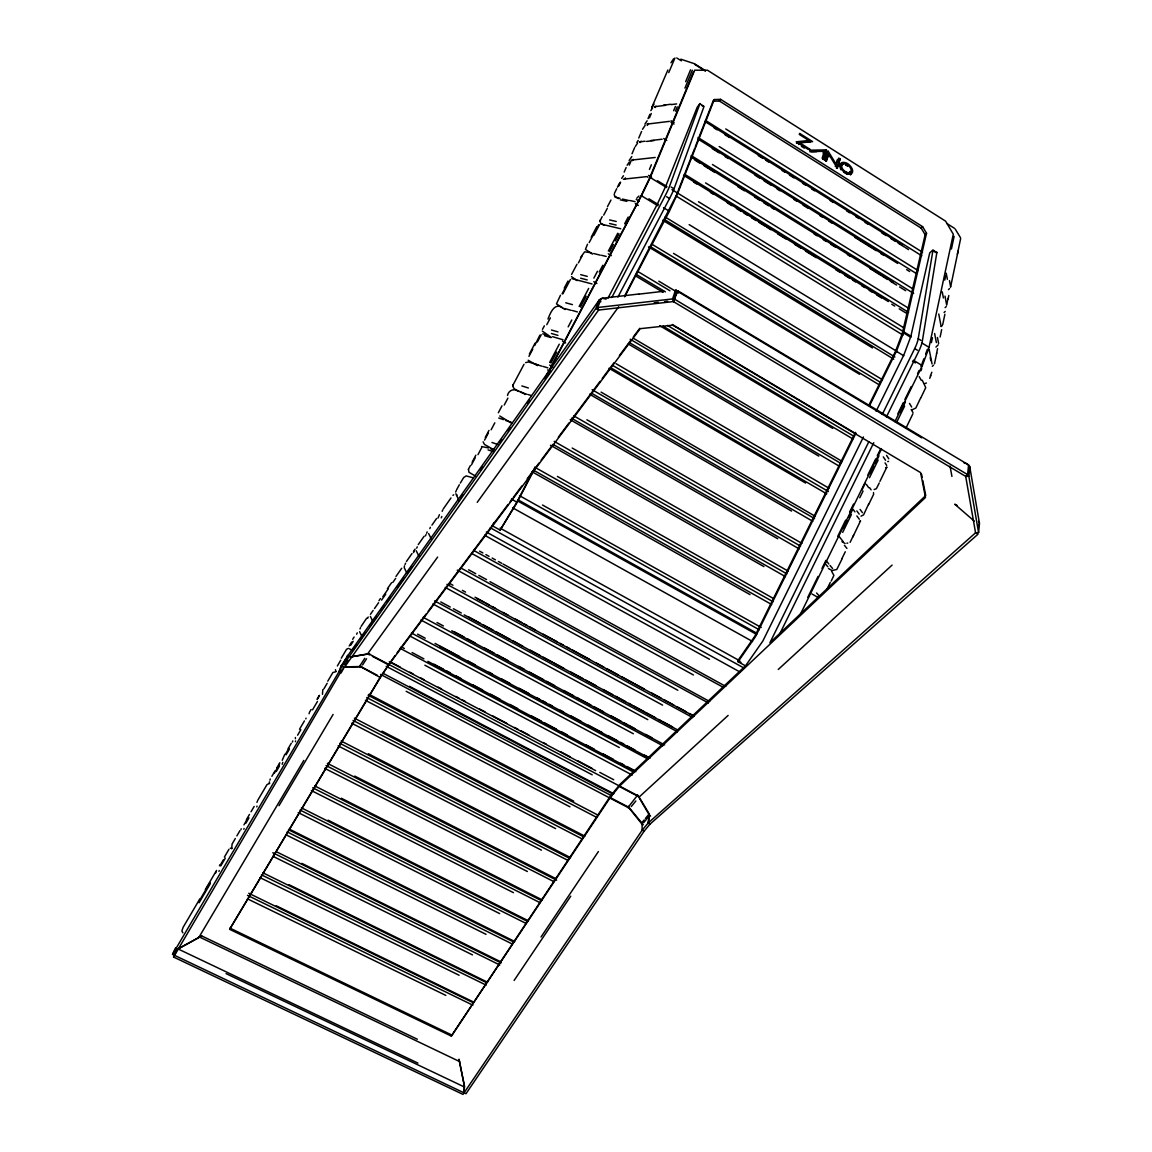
<?xml version="1.0" encoding="UTF-8"?>
<svg xmlns="http://www.w3.org/2000/svg" width="1152" height="1152" viewBox="0 0 1152 1152"><rect width="100%" height="100%" fill="white"/><g stroke="black" fill="none" stroke-linecap="round" stroke-linejoin="round"><path stroke-width="1.5" d="M174.571 954.389L173.592 957.053L463.003 1094.4L464.054 1092.845L464.472 1086.178L459 1059.192L464.4 1086.077M176.026 951.336L174.586 955.382L464.054 1092.845L642.197 830.146L642.01 823.19L629.741 808.387M335.419 669.658L335.966 671.386M464.357 1086.293L464.054 1092.845L465.984 1093.723L644.141 831.168L642.197 830.146M395.035 655.574L380.534 676.656L229.637 929.318L451.339 1036.109L610.43 796.104L620.05 784.296L745.69 665.611L762.869 640.987L863.438 436.968M600.797 299.52L597.758 307.483L598.622 310.046L673.373 301.565L965.693 476.395L975.557 532.771L977.947 534.24L650.189 823.968L648.245 822.946L649.454 814.32L639.072 797.083A2.592 1.915 52.1 0 0 637.733 795.658L369.49 654.235A2.664 2.146 31.4 0 0 367.546 653.962L350.395 656.87M648.245 822.946L975.542 532.829L978.581 532.613L979.459 523.872A6.48 4.406 -1.6 0 0 978.538 521.438M492.653 525.96L500.155 530.107L516.427 502.848M969.797 467.554L968.846 476.237L965.736 476.453L967.608 474.61L968.558 465.149A6.408 2.923 -44.1 0 0 968.501 464.803M406.166 691.301L627.97 807.509L637.488 795.283M629.726 808.402A2.563 1.469 43.4 0 0 628.315 807.062L628.402 806.314M295.387 737.482L295.416 738.72M936.101 252.691L936.893 252.259L922.32 341.222A22.234 6.379 -57.2 0 1 918.806 351.086L886.406 416.966M882.245 414.475L914.688 348.566A22.248 6.336 -57.2 0 0 918.216 338.702L933.034 249.84L929.707 252.95L910.771 336.658L903.816 355.046L876.11 411.264M269.323 781.834L269.626 783.576M611.784 297.547L665.136 195.811A23.026 2.794 -59.6 0 0 669.614 186.106L699.984 103.507L697.248 107.165L665.712 186.322L657.13 204.509L607.997 298.123M648.101 823.09L650.045 824.112L644.285 830.966L642.341 829.944L648.101 823.09L649.498 815.342L638.928 797.242A2.578 1.498 36.8 0 0 637.402 795.989L619.229 786.427L610.229 797.558L451.339 1036.109M950.573 287.107L958.133 251.006M934.502 363.83L936.763 353.002M942.71 324.634L944.885 314.266M941.674 329.63L940.118 337.018M936.547 353.52L937.57 348.638M946.714 304.214L948.125 298.267M957.355 254.261L960.653 238.536M948.082 298.958L948.802 295.531M894.917 421.603L921.802 366.797A5.386 1.598 -57.1 0 0 922.306 365.659L928.728 348.336A5.371 1.57 -56.9 0 0 929.03 347.342L953.294 234.216L945.619 221.17L707.472 70.229L694.685 70.186L650.592 176.789L642.067 194.616L546.163 376.747M931.406 342.648L932.443 337.723M944.784 280.066L945.749 275.501M951.408 249.034L954.13 236.333M869.026 404.971L895.32 351.72A2.866 0.806 -57.4 0 0 895.579 351.13L902.16 333.835A2.851 0.792 -57.2 0 0 902.333 333.317L925.142 234.706L926.539 233.222L922.608 226.656L720.619 99.346L714.254 99.547L713.045 101.218L695.347 146.664M926.539 233.222L903.787 331.862A5.386 1.498 -57.2 0 1 903.47 332.842L896.89 350.15A5.4 1.512 -57.4 0 1 896.386 351.288L869.414 405.907M361.123 666.965L380.347 677.563L388.93 664.488L640.224 328.666L672.71 325.166L920.592 472.608L925.488 497.462L619.229 786.427M637.848 795.197L637.402 796.003M677.866 290.808L968.472 464.832M844.387 172.224L844.69 171.173A5.846 3.37 41 0 1 841.709 165.283A5.846 3.37 41 0 1 846.662 164.405L846.965 163.354A7.603 4.378 41 0 0 840.254 164.362A7.603 4.378 41 0 0 844.387 172.224L844.171 172.483M845.842 173.146L846.158 172.094A5.846 3.37 41 0 0 851.098 171.216A5.846 3.37 41 0 0 848.117 165.312L848.419 164.275A7.603 4.378 41 0 1 852.552 172.123A7.603 4.378 41 0 1 845.842 173.146L845.626 173.405M845.582 165.182L846.965 163.354M677.909 290.736L673.445 301.579L672.595 298.93L675.245 290.88A6.811 1.253 -88.2 0 1 676.224 289.829L676.627 292.694M836.51 168.336L840.11 158.99L838.685 158.083L835.315 166.579M840.11 158.99L837.36 168.322L828.677 154.109L825.696 161.222M835.733 165.197L837.374 159.653L838.814 160.56M309.053 713.75L309.269 713.016M468.403 469.296L470.304 465.682M305.827 718.891L306.043 718.157M828.677 154.109L826.574 161.021L825.12 160.099L827.957 150.826L836.626 165.01M824.285 151.286L822.154 158.227L823.608 159.134L826.445 149.861L809.453 150.206L811.598 151.574L824.285 151.286L822.989 152.885M822.773 159.178L826.445 149.861M824.285 160.128L825.71 155.491M295.373 741.672L295.603 740.923M292.421 742.046L292.766 740.923M282.168 764.294L282.413 763.517M282.542 763.128L282.787 762.365M279.115 765.029L279.49 763.877M269.914 780.163L270.288 778.997M256.781 806.904L257.054 806.098M256.939 802.397L257.213 801.59M243.821 829.296L244.094 828.475M468.446 469.181L468.979 472.306L475.718 476.208M173.592 957.053L342.432 669.168M240.941 829.613L241.229 828.792M174.571 955.339L172.541 954.374L339.019 671.674L340.906 666.36A5.069 2.837 32 0 1 342.562 665.237M218.923 871.43L219.226 870.566M219.47 865.8L219.773 864.95M215.64 873L215.957 872.136M617.933 297.043L669.542 198.504A23.011 2.866 -59.5 0 0 674.021 188.813L704.045 106.373L702.158 105.826M350.28 657.043L367.445 654.149A2.664 1.526 34.6 0 1 369.202 654.667L369.331 654.322M930.427 375.998L931.824 372.211M929.75 378.36L930.787 375.523M172.541 954.374L175.55 947.88M361.57 666.23L361.008 667.411A2.65 0.979 32.9 0 0 359.309 666.749L343.872 667.123M920.966 366.61L923.89 358.747M925.646 354.024L927.389 349.315M595.886 308.506L598.565 310.075L346.291 664.675L344.174 663.566L595.886 308.506L598.925 300.542A6.624 3.701 47.7 0 1 601.43 299.102M714.254 99.547L677.693 193.421L669.37 211.277A5.587 0.72 -59.5 0 1 668.794 212.429L624.629 296.842M676.555 194.875L694.728 148.248M322.819 689.616L322.474 694.325M675.475 111.139L677.246 106.862M684.965 88.099L692.323 70.214M524.002 364.306L513.158 384.754C511.43 390.816 522.418 390.931 524.938 394.502M649.44 169.402L651.355 164.779M673.661 110.722L675.432 106.445M685.656 81.677L690.552 69.811M599.285 299.909L347.083 656.654L339.163 671.458L341.266 672.552L348.034 660.528M634.666 147.542L632.03 153.749M456.566 495.518L456.883 494.755M455.659 492.005L456.307 490.493M456.624 489.744L459.331 484.776M442.166 511.315L442.742 509.976M441.245 517.824L441.821 516.485M624.182 172.094L626.141 167.53M638.77 138.01L641.563 131.458M667.858 70.013L651.701 107.698M648.029 118.642L649.872 114.35M629.294 165.082L631.238 160.517M649.454 117.821L651.283 113.53M668.75 72.59L674.971 57.974M437.99 518.04L438.566 516.701M438.854 516.038L439.416 514.699M425.448 535.91L426.024 534.571M426.6 533.246L427.176 531.907M429.826 528.638L430.402 527.314M369.677 653.803L369.216 654.653M416.693 548.15L417.269 546.811M413.554 552.614L414.13 551.29M405.029 564.523L405.605 563.198M404.453 565.848L404.237 567.706L406.901 573.163M359.971 628.978L360.562 627.667M361.138 626.371L366.696 618.192M367.618 618.322L368.208 617.011M356.645 634.205L357.25 632.851M676.397 195.235L624.758 295.79M614.52 193.19L616.709 188.726M617.429 187.229L618.883 184.262M618.782 186.019L620.597 182.304M831.24 581.011L833.89 575.381L831.629 571.277M807.754 597.398L818.021 576.475M821.981 568.426L825.926 560.376M837.778 536.227L845.669 520.128M849.614 512.078L853.574 504.029M867.787 475.056L875.678 458.971M877.262 455.746L880.43 449.309M897.797 413.899L903.326 402.624M904.91 399.413L911.232 386.525M917.539 373.651L919.123 370.426M800.021 615.053L881.467 449.006M861.898 490.147L865.195 483.422M843.552 528.12L847.051 520.978M848.794 517.421L852.293 510.293M870.35 473.486L873.806 466.416M875.534 462.902L878.99 455.846M900.288 412.43L905.429 401.976M842.674 532.368L851.414 514.541M859.766 497.794L863.064 491.069M869.486 477.72L878.126 460.08M896.573 422.467L904.565 406.181M826.978 589.176L830.275 582.422M841.982 558.49L845.28 551.765M850.104 542.333L853.546 535.291M860.53 520.848L852.854 536.933M868.507 504.274L863.554 514.901L860.976 516.168M879.926 481.378L886.853 467.05M905.875 428.342L912.902 413.784M920.549 398.16L915.84 408.024L911.938 409.882M842.112 558.778L836.784 569.477L832.118 570.514M868.622 504.605L873.619 494.338L873.49 492.595M879.25 482.976L876.398 488.664L874.123 489.542M920.808 397.915L925.733 387.634L922.248 380.203M868.795 441.806L769.91 642.744L925.747 495.533L922.81 480.629M779.76 633.917L873.778 442.685M855.475 432.389L755.078 635.659A2.866 0.864 -60.6 0 1 754.387 636.84L737.827 660.686L738.072 661.738L745.877 666.058M855.922 433.224L755.971 635.645A5.414 1.642 -60.6 0 1 754.661 637.862L738.072 661.738M516.6 502.531L534.902 467.539M500.155 530.107L515.822 504.619A5.602 0.778 -60.9 0 0 517.147 502.301L534.643 468.85M568.152 326.88L571.795 319.982M593.87 278.107L597.456 271.282M549.648 362.462L559.267 344.203M579.154 306.475L588.672 288.418M608.342 251.107L617.76 233.237M550.973 363.053L556.747 352.094M580.478 307.066L586.195 296.222M609.653 251.683L613.426 244.526M615.312 240.955L619.07 233.813M599.227 272.059L602.813 265.234M624.643 223.805L628.2 217.051M544.738 378.749L641.074 195.854L649.426 178.387L693.518 71.899M472.162 462.182L475.848 455.198M485.28 437.4L488.952 430.459M498.341 412.747L501.998 405.821M507.485 395.467C508.536 390.312 514.08 387.95 518.4 391.435M529.373 353.981L535.09 343.181M547.963 319.032C550.166 313.589 554.386 301.939 562.608 307.8M560.477 295.243L556.488 303.854L565.042 309.542M564.25 288.13L568.008 281.016M576.979 264.226L571.565 274.421M580.536 257.501L584.654 251.827L591.682 252.806M587.491 244.238L585.461 249.379L592.474 254.131M591.221 237.182L596.808 226.627M602.179 216.648L600.091 220.838L600.552 222.869M607.464 206.669L610.978 200.03M471.398 465.005L475.114 457.992M484.574 440.122L488.275 433.152M528.941 356.386L532.786 349.142M534.701 345.528L539.914 335.131M562.09 293.803L567.763 283.075M578.434 262.858L582.005 256.104M589.19 242.582L598.55 224.914M603.706 215.122L607.248 208.44M537.394 341.957L541.224 334.728M562.882 293.803L570.456 279.49M593.77 235.469L599.386 224.856M477.979 454.651L481.68 447.653M491.126 429.797L494.827 422.827M504.23 405.058L507.902 398.117M546.768 324.706L550.382 317.88M542.491 329.328L544.363 325.829M199.742 899.035L183.139 927.288L181.886 930.946L182.894 932.846M205.33 889.546L216.562 870.422M224.366 857.131L228.974 849.298M235.31 838.512L232.099 844.027L231.624 848.765M236.866 835.877L239.962 830.606M246.355 819.734L249.466 814.421M251.035 811.757L254.174 806.429M271.886 776.29L275.069 770.875M276.653 768.154L279.85 762.725M288.043 748.771L291.269 743.299M299.534 729.23L304.416 720.922M309.485 712.296L311.126 709.502M327.773 681.178L332.899 672.509L335.866 671.731M341.28 658.195L346.579 649.224L348.466 648.403M198.792 901.685L209.995 882.605M220.406 864.907L223.474 859.68M243.95 824.846L247.075 819.518M274.306 773.208L277.502 767.765M285.71 753.797L288.936 748.31M323.842 688.925L327.168 683.28M337.363 665.942L340.718 660.24M199.08 902.765L210.298 883.67M220.709 865.973L225.331 858.125M245.851 823.219L248.976 817.891M276.264 771.494L279.475 766.037M286.085 754.79L289.325 749.304M297.605 735.206L300.859 729.662M312.509 709.862L317.462 701.453M473.472 477.907L466.2 475.906L463.709 477.49L460.354 483.048M284.832 754.243L282.24 760.306M257.544 800.654L266.947 784.685L269.179 783.461M199.066 937.08L303.797 760.45M278.986 805.694L333.101 714.442M229.637 929.318L380.347 677.563M492.35 525.442L494.15 522.504M352.67 639.302L354.11 637.027M349.229 645.926L351.691 642.038M350.698 645.235L353.174 641.333M341.914 664.776L345.946 658.426M347.141 661.997L348.192 660.341M344.016 666.907L359.467 666.547L364.766 658.296M362.635 664.862L366.566 658.742M636.854 198.115L638.899 196.07M670.968 62.755L673.589 58.81M541.037 936.994L598.421 851.53M514.109 980.467L570.715 896.213M651.845 107.453L652.723 106.142M653.17 105.48L654.048 104.17M650.822 110.592L652.594 107.971M655.085 107.467L655.963 106.157M644.89 124.085L647.122 120.802M642.499 129.283L645.163 125.352M647.266 125.453L648.605 123.48M636.883 142.402L638.222 140.443M635.342 146.419L637.574 143.136M640.166 142.517L641.059 141.206M629.15 160.488L631.843 156.557M627.106 165.254L629.352 161.986M632.448 160.646L633.341 159.336M378.965 600.71L380.448 598.536M621.677 178.344L623.477 175.723M619.315 183.629L620.194 182.362M413.51 551.419L415.123 549.072M624.542 179.194L625.45 177.883M387.374 588.701L391.579 582.71M395.971 576.446L401.688 568.282M412.027 553.522L406.44 561.47M424.138 536.242L418.248 544.594M431.942 525.125L436.579 518.486M450.979 497.952L443.29 508.91M370.44 614.304L373.133 610.459M374.501 608.53L378.59 602.698M382.867 596.606L388.44 588.658M392.818 582.422L395.654 578.376M381.571 600.106L385.733 594.173M352.498 650.578L356.645 644.731M360.605 639.115L364.838 633.139M369.734 626.227L376.128 617.198M381.254 609.97L384.336 605.621M387.072 601.762L390.182 597.37M397.44 587.117L403.834 578.088M407.808 572.472L412.027 566.51M460.771 497.678L462.83 494.77M480.298 470.102L482.371 467.179M499.867 442.483L501.926 439.574M508.061 430.906L510.149 427.954M527.616 403.286L529.69 400.363M547.171 375.667L549.23 372.758M713.045 101.218L719.41 101.016L720.619 99.346M367.56 653.976L437.616 557.093M477.216 502.344L618.696 306.691M920.909 370.786L921.758 368.683M397.138 652.752L426.211 613.886M428.17 611.266L508.046 504.446M510.077 501.739L512.222 498.859M513.302 497.419L521.87 485.957M527.227 478.8L539.021 463.032M541.166 460.166L552.96 444.398M558.317 437.227L569.03 422.899M571.176 420.034L600.106 381.326M602.251 378.461L614.045 362.707M619.402 355.536L631.195 339.768M633.341 336.902L639.763 328.306M798.595 144.533L799.862 142.92L809.885 149.242L807.984 149.285L796.176 141.826L808.92 140.501L807.638 142.099M631.267 806.544L635.861 800.971M846.014 165.182L846.662 164.405M847.325 165.586L848.419 164.275M641.736 822.83L644.184 819.907M645.408 818.453L649.08 814.046M643.55 822.787L648.288 817.142M847.238 166.363L848.117 165.312M843.811 172.224L844.69 171.173M845.05 173.405L846.158 172.094M925.142 234.706L921.211 228.154L922.608 226.656M176.846 949.608L201.73 935.942L417.326 1039.234M176.702 949.694L201.73 935.942M902.333 333.317L903.053 332.582M948.47 289.627L949.579 288.518M945.115 307.627L946.238 306.533M944.093 312.523L945.202 311.429M941.141 326.592L942.25 325.498M935.942 347.069L938.189 344.88M932.328 366.322L933.466 365.242M639.072 797.083L728.136 715.421M778.234 669.485L892.094 565.085M525.643 362.621L528.422 361.944L538.07 364.882M499.795 415.987L511.747 423.36M452.938 495.317L453.715 494.842M924.552 383.674L926.41 383.026M481.579 446.53L488.52 447.941M887.731 461.592L888.538 461.39M885.802 467.683L886.738 467.453M859.522 521.381L860.429 521.208M846.878 543.211L847.771 543.067M663.35 105.221L670.781 104.27M654.35 106.747L665.525 105.322M230.314 848.189L232.013 848.261M671.112 104.616L676.656 103.91M646.949 124.128L669.456 121.363M650.75 140.544L662.083 139.205M639.36 141.898L645.077 141.221M646.546 141.437L654.12 140.53M631.613 160.085L655.186 157.464M602.165 298.267L638.755 294.019M639.173 294.12L663.797 291.254M597.758 307.483L672.595 298.93M654.163 302.832L658.368 302.357M664.56 301.651L667.67 301.291M623.333 179.179L647.237 176.587L647.885 177.322M796.493 143.28L812.578 141.581L799.618 133.387L799.286 134.41L808.92 140.501M809.87 151.776L816.653 151.632M615.067 197.165L620.021 198.288M629.971 200.52L635.069 201.658M622.454 199.08L629.078 200.578M620.251 199.829L626.875 201.326M606.139 299.117L602.755 298.354A6.725 2.779 81 0 0 600.84 299.606M609.624 219.931L616.234 221.486M609.552 223.502L616.162 225.072M620.784 228.773L600.538 223.963M601.56 255.283L606.197 256.435M593.683 253.512L600.278 255.168M571.925 278.64L592.042 283.954M580.694 274.666L587.261 276.379M580.637 278.194L587.203 279.922M565.747 302.789L572.429 304.632M564.61 308.534L571.147 310.349M572.414 310.522L577.397 311.918M551.434 330.005L557.957 331.877M551.419 333.49L557.942 335.376M542.722 333.821L547.646 335.246M552.629 336.701L563.026 339.782M544.522 335.693L551.16 337.622M964.037 462.888L967.378 463.882M542.952 366.379L547.891 367.891M535.219 364.162L541.714 366.134M521.87 385.934L528.35 387.979M520.402 392.198L526.867 394.258M528.091 394.531L531.374 395.582M680.818 59.198L694.368 63.691M498.744 418.018L503.496 419.616M505.512 420.394L511.949 422.539M491.976 442.483L498.398 444.715M490.522 448.733L493.733 449.856M488.059 449.885L492.883 451.57M177.869 948.859L417.946 1063.109M226.051 973.613L464.386 1086.984M199.267 936.922L459.59 1061.554M230.011 928.138L451.44 1034.842M276.192 905.774L473.515 1002.01M248.731 893.261L472.579 1002.398M247.478 895.363L472.853 1005.178M247.464 898.848L445.824 995.4M288.965 884.678L487.555 982.238M262.757 872.726L486.533 982.642M261.49 874.858L486.187 985.147M260.122 877.68L459.101 975.24M272.923 856.296L472.493 954.893M301.882 863.381L501.062 961.963M277.157 852.12L501.12 962.942M272.808 852.754L499.766 964.973M287.194 831.902L512.251 944.006M285.811 834.696L486.029 934.344M289.224 829.066L514.699 941.501M288.49 829.742L513.619 941.962M328.075 820.166L528.451 920.837M301.435 807.883L527.342 921.326M300.125 810.072L525.974 923.4M298.224 812.592L499.68 913.594M341.352 798.235L542.347 899.971M314.626 785.851L541.21 900.504M312.725 787.781L539.827 902.592M311.386 790.574L513.461 892.656M354.773 776.102L556.373 878.904M327.355 763.315L556.618 880.2M326.03 765.547L553.81 881.597M324.691 768.341L527.386 871.502M338.126 745.891L541.44 850.162M368.338 753.725L570.542 857.635M341.136 741.024L569.347 858.254M339.782 743.27L567.922 860.386M351.691 723.211L555.624 828.605M382.018 731.146L584.842 836.165M354.384 718.157L583.632 836.827M353.016 720.432L582.192 838.973M366.71 697.536L596.592 817.344M365.4 700.315L569.952 806.832M339.019 671.674L341.136 672.768M368.986 694.31L573.71 801.144M368.093 695.232L598.032 815.17M383.4 673.488L612.749 794.03M348.134 657.202L347.083 656.654A5.098 3.816 34 0 1 348.336 655.301A5.098 3.326 31.7 0 0 346.968 656.842L347.472 657.101M649.613 815.573L650.592 816.077M380.549 674.41L611.741 795.845M377.453 675.36L361.325 666.893A2.65 1.67 29.4 0 0 359.453 666.533M610.229 797.558L628.315 807.048M344.059 663.739L346.176 664.848M340.906 666.36L341.942 666.907M642.37 824.198L643.349 824.717M341.827 667.138L340.776 666.59A5.083 2.203 27.7 0 1 342.634 665.784M392.328 662.933L400.291 667.138M409.795 672.149L413.021 673.848M420.912 678.01L424.094 679.694M438.178 687.125L441.562 688.91M455.861 696.456L459.029 698.126M462.211 699.811L465.394 701.482M479.678 709.027L485.021 711.835M492.782 715.939L506.736 723.298M514.627 727.459L517.853 729.158M521.035 730.843L528.97 735.034M543.226 742.55L546.437 744.25M560.606 751.723L570.226 756.792M577.872 760.824L591.984 768.269M599.774 772.387L613.728 779.746M389.261 661.766L595.67 770.659M372.456 656.366L388.642 664.891M386.194 666.302L592.2 774.806M349.459 648.85L352.627 650.52M409.421 686.318L613.829 793.771M424.872 665.222L632.203 775.037M401.227 646.819L404.338 648.461M412.099 652.579L423.864 658.829M434.002 664.2L437.184 665.885M438.149 666.403L443.534 669.254M446.702 670.939L449.885 672.624M455.602 675.662L461.002 678.528M473.069 684.922L482.587 689.976M490.522 694.181L500.04 699.235M509.789 704.405L517.637 708.552M531.605 715.968L541.31 721.109M544.478 722.794L552.427 727.013M553.306 727.474L556.402 729.115M561.946 732.053L567.317 734.904M585.749 744.682L594.274 749.203M603.202 753.941L613.238 759.269M620.669 763.2L623.837 764.885M627.019 766.57L634.954 770.774M427.882 661.363L635.818 771.638M400.09 648.317L633.787 772.214M417.614 634.133L425.246 638.208M435.053 643.435L444.571 648.504M445.608 649.066L455.674 654.422M456.48 654.854L459.59 656.51M467.352 660.658L475.114 664.79M488.995 672.192L492.336 673.978M501.854 679.046L509.789 683.28M519.12 688.262L528.826 693.432M536.573 697.565L539.741 699.264M542.923 700.949L546.091 702.648M549.259 704.333L552.442 706.032M560.189 710.165L563.544 711.95M571.162 716.011L580.982 721.253M588.269 725.126L602.194 732.557M607.954 735.624L617.674 740.808M620.64 742.392L623.822 744.091M627.062 745.819L634.925 750.01M644.443 755.078L647.64 756.792M439.661 646.258L649.901 758.362M411.509 633.038L647.813 758.981M409.867 636.005L619.315 747.518M437.04 622.541L443.39 625.939M454.493 631.886L464.026 637.013M467.165 638.698L475.099 642.946M484.445 647.957L494.136 653.141M497.304 654.854L500.472 656.554M501.682 657.202L507.888 660.528M518.746 666.346L524.261 669.298M529.603 672.163L543.557 679.651M546.696 681.336L554.616 685.584M563.904 690.552L573.624 695.779M576.792 697.478L579.96 699.178M581.342 699.912L590.861 705.01M594.029 706.709L603.576 711.835M611.395 716.026L620.986 721.166M624.154 722.866L627.336 724.565M628.603 725.256L634.867 728.611M645.696 734.414L651.888 737.741M451.757 630.763L664.632 744.898M423.173 617.328L662.789 745.733M420.898 620.006L633.37 733.752M432.907 603.936L647.798 719.64M440.798 601.949L450.259 607.046M453.413 608.746L461.29 612.994M468.461 616.867L480.211 623.203M483.365 624.902L493.07 630.13M496.138 631.786L510.163 639.36M513.317 641.059L522.778 646.157M530.338 650.232L540.13 655.502M543.283 657.216L552.744 662.314M553.867 662.918L563.774 668.261M570.974 672.134L582.696 678.47M585.85 680.17L595.742 685.498M603.202 689.515L612.662 694.613M615.816 696.312L625.608 701.597M628.776 703.31L631.93 705.01M633.154 705.672L644.587 711.835M645.768 712.469L655.603 717.782M658.728 719.467L661.853 721.152M663.106 721.829L672.566 726.926M464.17 614.837L678.226 730.253M434.592 600.898L677.534 731.822M449.784 583.531L452.952 585.245M462.384 590.357L465.566 592.085M475.027 597.211L484.488 602.352M485.914 603.115L489.024 604.8M492.134 606.499L495.533 608.342M503.021 612.403L508.147 615.182M515.462 619.142L521.683 622.526M523.915 623.736L527.069 625.45M530.222 627.149L535.55 630.043M543.226 634.205L552.442 639.202M553.882 639.979L557.035 641.693M560.117 643.363L563.342 645.12M566.496 646.834L569.65 648.533M572.4 650.03L589.637 659.376M596.462 663.077L599.616 664.79M600.595 665.323L603.734 667.022M606.859 668.722L612.23 671.63M613.123 672.12L618.538 675.058M621.706 676.757L633.312 683.064M634.32 683.611L644.141 688.939M651.658 693.014L661.133 698.141M664.286 699.854L673.747 704.995M676.843 706.666L686.362 711.835M689.515 713.549L692.669 715.248M476.928 598.493L694.051 716.242M446.947 584.352L692.683 717.538M445.234 587.434L662.602 705.139M457.258 570.125L677.808 690.25M468.605 569.808L471.758 571.522M472.651 572.011L475.733 573.696M478.829 575.381L486.562 579.6M490.032 581.688L709.675 701.51M460.541 567.835L708.437 702.994M479.621 551.16L482.875 552.946M485.885 554.602L489.01 556.315M492.134 558.029L495.432 559.843M498.398 561.47L501.725 563.299M503.078 564.048L725.717 686.376M473.602 550.368L723.226 687.298M471.845 553.536L693.432 674.971M484.574 535.248L709.474 659.261M500.054 528.12L739.771 660.816M737.827 660.686L740.938 662.414M490.291 527.774L742.882 667.426M486.36 532.022L740.232 672.149M512.554 507.758L752.544 641.491M542.52 505.022L761.227 627.466M519.509 495.662L759.226 629.755M518.04 499.838L756.864 633.254M517.565 500.904L756.706 634.464M511.43 499.104L517.147 502.301M534.629 467.15L773.064 601.733M534.139 470.563L771.682 604.526M493.776 449.698L484.416 444.413L483.12 441.821M531.979 471.715L750.038 594.605M557.395 476.438L773.554 598.55M553.608 444.73L785.462 576.634M550.483 445.248L763.934 566.611M811.973 594L818.208 597.542M572.184 448.027L788.314 571.205M554.184 441.374L786.83 573.854M586.901 419.76L801.864 543.341M573.826 415.901L800.525 546.12M571.435 418.19L799.157 548.885M570.197 419.702L777.758 538.762M828.446 568.498L831.557 570.283M601.099 392.126L815.4 516.384M549.634 365.083L552.744 366.883M592.128 389.707L814.565 518.587M591.682 393.293L812.779 521.294M547.632 369.95L550.742 371.75M589.579 394.214L791.496 511.056M841.997 541.699L845.107 543.499M528.178 360.245L537.437 365.602M612.619 365.4L828.389 491.515M610.92 367.834L826.762 493.877M562.507 341.15L565.603 342.95M608.962 368.266L805.594 483.048M551.146 337.248L542.261 331.056M616.09 363.686L828.907 488.174M630.288 343.123L838.973 466.027M628.286 343.973L818.784 456.106M633.182 338.155L842.299 461.491M630.202 339.235L840.744 463.334M571.478 276.624L577.181 280.627M598.925 300.542L600.912 301.723M672.35 324.518L855.821 433.67M593.813 281.664L596.894 283.493M667.397 325.411L853.733 436.162M663.005 326.16L852.797 438.883M659.664 325.627L832.723 428.371M677.693 291.413L921.73 437.832M658.843 281.189L678.557 293.011M608.285 253.786L611.352 255.629M637.459 271.282L669.96 290.765M636.034 274.277L665.41 291.874M635.587 275.904L663.149 292.392M675.043 299.477L967.608 474.61M651.787 244.152L880.344 382.277M650.362 246.629L879.451 384.97M648.518 246.888L859.565 374.285M601.315 223.546L604.382 225.403M673.531 253.368L882.446 379.742M636.206 199.382L639.259 201.24M665.15 217.022L894.902 356.976M664.618 219.643L893.736 359.136M635.314 203.573L638.366 205.445M662.702 220.248L872.482 347.904M618.466 198.619L614.779 196.243M648.907 198.792L658.469 204.624M663.523 207.706L669.37 211.277M913.421 360.245L922.306 365.659M689.17 224.64L897.35 351.662M641.491 195.768L657.893 205.776M896.386 351.288L903.73 355.766M912.528 361.138L915.466 362.938M671.083 187.013L674.021 188.813M918.216 338.702L920.952 340.387M648.562 175.363L651.614 177.235M657.475 180.734L666.965 186.552M671.99 189.634L911.203 336.413M921.6 342.792L929.03 347.342M650.246 177.523L666.547 187.517M903.47 332.842L910.771 337.32M676.022 195.984L902.995 335.117M666.605 196.704L669.542 198.504M914.688 348.566L917.438 350.251M698.501 201.715L904.349 328.133M705.557 182.894L908.899 308.434M684.446 174.139L908.582 312.365M683.568 175.306L888.35 301.579M693.648 182.117L696.701 183.989M710.453 192.47L713.506 194.357M727.258 202.824L731.851 205.661M736.387 208.454L740.995 211.306M744.048 213.178L747.115 215.064M751.522 217.786L756.014 220.55M758.995 222.394L765.432 226.368M766.469 227.002L770.962 229.766M777.658 233.899L780.71 235.771M781.43 236.218L785.909 238.982M794.462 244.253L800.957 248.256M805.536 251.078L810.115 253.901M811.253 254.606L816.206 257.659M835.69 269.669L840.283 272.491M844.862 275.328L849.672 278.294M852.494 280.022L855.547 281.909M861.653 285.682L864.734 287.568M869.242 290.362L872.352 292.262M876.773 294.998L881.51 297.922M891.778 304.243L894.744 306.072M899.208 308.822L905.947 312.984M712.44 164.506L912.485 288.634M663.725 138.528L666.778 140.414M691.157 155.52L913.651 293.458M690.926 157.018L893.059 282.269M695.03 160.171L699.61 163.008M704.174 165.845L708.754 168.682M709.978 169.445L714.859 172.469M737.755 186.653L744.408 190.771M754.531 197.05L759.427 200.074M763.69 202.723L768.586 205.762M771.322 207.446L774.36 209.333M814.032 233.914L817.085 235.814M823.19 239.587L826.286 241.502M830.822 244.31L835.402 247.147M847.382 254.578L850.363 256.421M869.702 268.402L872.683 270.245M873.547 270.792L881.611 275.789M882.691 276.466L887.558 279.475M890.323 281.189L896.587 285.062M899.626 286.949L905.702 290.707M671.054 120.73L674.107 122.616M697.982 137.491L916.589 273.686M670.925 122.198L673.978 124.085M697.939 139.018L897.653 263.405M712.253 148.594L719.122 152.87M725.213 156.672L728.266 158.558M754.949 175.176L759.528 178.027M764.093 180.864L770.962 185.141M777.053 188.942L780.106 190.843M793.829 199.382L796.882 201.283M802.973 205.085L807.826 208.109M819.749 215.525L822.715 217.382M828.893 221.227L831.946 223.128M854.813 237.37L857.866 239.256M858.586 239.717L863.15 242.554M863.957 243.058L867.01 244.958M867.715 245.405L872.28 248.242M873.101 248.76L876.154 250.661M880.733 253.498L883.786 255.398M906.653 269.64L909.691 271.541M719.179 146.534L918.058 270.547M933.322 250.949L935.453 252.288M725.76 128.952L922.594 252.288M705.614 120.485L921.758 255.787M704.794 121.421L902.16 244.93M714.082 127.93L717.134 129.845M724.882 134.683L729.403 137.52M758.275 155.592L762.854 158.443M765.634 160.186L768.643 162.072M782.064 170.467L785.045 172.339M789.509 175.133L793.987 177.926M802.469 183.24L805.522 185.155M811.613 188.957L814.666 190.872M830.117 200.534L833.155 202.45M846.662 210.902L849.715 212.803M855.806 216.619L858.859 218.52M865.037 222.394L868.046 224.28M881.582 232.747L886.09 235.57M890.856 238.55L895.435 241.416M898.114 243.086L904.579 247.133M905.573 247.766L908.554 249.624M719.41 101.016L921.211 228.154M699.926 103.781L703.354 105.941M933.725 250.589L936.936 252.605M676.771 57.96L681.336 60.84M806.976 140.458L809.856 142.272M801.446 146.333L804.312 148.133M694.771 63.922L705.398 70.646M946.771 223.43L954.36 228.24M694.728 64.354L705.326 71.05M957.154 505.426L954.763 504.202L974.232 521.078M816.595 592.992L819.173 595.915M826.272 560.909L828.821 563.962M830.074 565.488L832.594 568.512M825.854 564.35L827.842 566.741M844.474 545.328L846.922 548.41M843.163 541.613L839.376 536.789M856.872 515.952L859.306 519.221M853.042 509.299L854.957 511.877M856.829 510.898L859.219 514.123M860.069 509.429L862.445 512.654M869.558 487.627L871.114 489.83M866.347 484.358L868.709 487.699M883.296 456.869L885.571 460.296M885.038 462.888L886.709 465.408M886.536 455.371L888.797 458.813M614.174 194.242L614.621 195.984M955.181 228.974L960.509 237.73M826.661 152.41L829.253 156.658M909.504 403.416L911.65 407.03M911.174 409.507L912.974 412.531M919.181 376.632L921.298 380.376M428.587 533.534L431.237 538.79M418.91 556.214L416.189 550.714M370.368 616.392L372.773 621.374M359.611 631.685L361.987 636.638M455.89 493.718L459.23 501.106M932.04 363.931L929.16 349.531M930.211 357.538L930.816 360.562M921.514 474.005L922.162 477.317M934.618 333.475L936.389 342.605M937.469 337.493L938.65 343.541M938.765 313.992L941.083 326.131M945 296.122L946.685 305.179M942.25 291.859L943.402 297.979M946.238 273.211L947.362 279.317M949.478 280.598L950.573 286.618M950.04 466.099L951.926 476.438M968.846 476.237L978.581 532.613M969.768 466.805L979.402 523.022M642.226 824.4L629.582 808.589A2.563 0.907 31.7 0 0 627.97 807.538L627.898 806.99M978.725 524.261A6.35 3.888 33.4 0 1 978.84 525.528M968.242 465.048A6.624 3.787 -21.5 0 1 969.811 467.554M851.299 171.922A7.589 4.378 41 0 1 850.421 174.96M849.845 171.461A5.846 3.37 41 0 1 846.475 174.226M838.944 165.931A7.589 4.378 41 0 1 843.466 164.102M840.874 169.762A5.846 3.37 41 0 1 842.17 165.355M512.842 385.646L513.158 384.754L512.885 385.502M600.091 220.838L600.408 219.974L600.077 220.939M676.123 293.17L673.445 301.579L676.123 293.17M317.693 698.342L317.131 699.466L319.478 695.333L317.693 698.342"/></g></svg>
